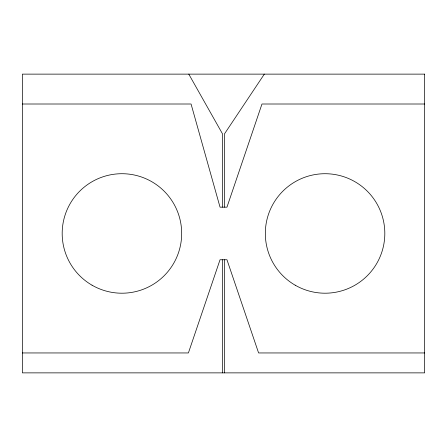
<?xml version="1.0" encoding="UTF-8"?>
<svg xmlns="http://www.w3.org/2000/svg" width="447" height="447" viewBox="0 0 447 447"><rect width="100%" height="100%" fill="white"/><g stroke="black" fill="none" stroke-linecap="round" stroke-linejoin="round"><path stroke-width="0.67" d="M264.328 74.129L224.495 133.876L224.495 207.168M22.35 104.006L191.065 104.006L220.041 207.168L226.959 207.168L261.981 104.006L424.65 104.006M22.35 352.951L188.399 352.951L220.041 259.746L226.959 259.746L258.601 352.951L424.65 352.951M188.785 74.129L222.505 133.876L222.505 207.168M224.495 259.746L224.495 372.871M222.505 259.746L222.505 372.871M424.65 74.129L22.35 74.129L22.35 372.871L424.65 372.871L424.65 74.129M295.199 285.203A59.747 59.747 0 0 0 384.817 233.457A59.747 59.747 0 0 0 295.199 181.717A59.747 59.747 0 0 0 295.199 285.203M92.054 285.203A59.747 59.747 0 0 0 181.678 233.457A59.747 59.747 0 0 0 92.054 181.717A59.747 59.747 0 0 0 92.054 285.203"/></g></svg>
